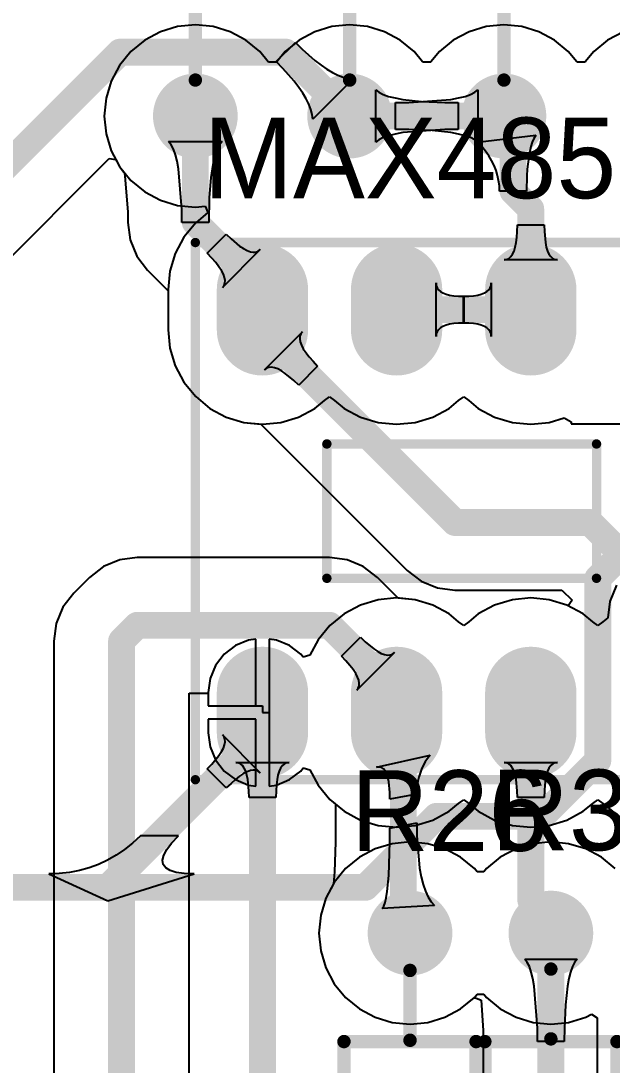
# Model space of a CAD drawing. Header units: millimetres. Extents: x 0 to 140, y 0 to 130.
# Drawn here: x 107.57 to 118.76, y 39.94 to 59.69 of the extents above; entities that cross this region are included whole.
import ezdxf

# ---------------------------------------------------------------- set-up
doc = ezdxf.new("R2010")
doc.units = ezdxf.units.MM
for name, color, linetype in [('BottomLayer', 5, 'Continuous'), ('BottomSolder', 6, 'Continuous'), ('MultiLayer', 9, 'Continuous'), ('PadHoleLayer', 156, 'Continuous'), ('TopLayer', 1, 'Continuous'), ('TopOverlay', 2, 'Continuous'), ('TopSolder', 216, 'Continuous')]:
    doc.layers.add(name, color=color, linetype=linetype)

msp = doc.modelspace()

# ---------------------------------------------------------------- hatches: boundary and pattern name
at = {"layer": 'BottomLayer'}
h = msp.add_hatch(color=5, dxfattribs=at)
edge = h.paths.add_edge_path()
edge.add_arc((110.871, 57.892), 0.7, 0, 360)
h = msp.add_hatch(color=5, dxfattribs=at)
edge = h.paths.add_edge_path()
edge.add_arc((113.792, 57.892), 0.7, 0, 360)
h = msp.add_hatch(color=5, dxfattribs=at)
edge = h.paths.add_edge_path()
edge.add_arc((116.713, 57.892), 0.7, 0, 360)
h = msp.add_hatch(color=5, dxfattribs=at)
edge = h.paths.add_edge_path()
edge.add_arc((112.141, 54.61), 0.762, 0, 180)
edge.add_line((111.379, 54.61), (111.379, 53.848))
edge.add_arc((112.141, 53.848), 0.762, 180, 360)
edge.add_line((112.903, 53.848), (112.903, 54.61))
h = msp.add_hatch(color=5, dxfattribs=at)
edge = h.paths.add_edge_path()
edge.add_arc((114.681, 54.61), 0.762, 0, 180)
edge.add_line((113.919, 54.61), (113.919, 53.848))
edge.add_arc((114.681, 53.848), 0.762, 180, 360)
edge.add_line((115.443, 53.848), (115.443, 54.61))
h = msp.add_hatch(color=5, dxfattribs=at)
edge = h.paths.add_edge_path()
edge.add_arc((117.221, 54.61), 0.762, 0, 180)
edge.add_line((116.459, 54.61), (116.459, 53.848))
edge.add_arc((117.221, 53.848), 0.762, 180, 360)
edge.add_line((117.983, 53.848), (117.983, 54.61))
h = msp.add_hatch(color=5, dxfattribs=at)
edge = h.paths.add_edge_path()
edge.add_arc((112.141, 46.99), 0.762, 0, 180)
edge.add_line((111.379, 46.99), (111.379, 46.228))
edge.add_arc((112.141, 46.228), 0.762, 180, 360)
edge.add_line((112.903, 46.228), (112.903, 46.99))
h = msp.add_hatch(color=5, dxfattribs=at)
edge = h.paths.add_edge_path()
edge.add_arc((114.681, 46.99), 0.762, 0, 180)
edge.add_line((113.919, 46.99), (113.919, 46.228))
edge.add_arc((114.681, 46.228), 0.762, 180, 360)
edge.add_line((115.443, 46.228), (115.443, 46.99))
h = msp.add_hatch(color=5, dxfattribs=at)
edge = h.paths.add_edge_path()
edge.add_arc((117.221, 46.99), 0.762, 0, 180)
edge.add_line((116.459, 46.99), (116.459, 46.228))
edge.add_arc((117.221, 46.228), 0.762, 180, 360)
edge.add_line((117.983, 46.228), (117.983, 46.99))
h = msp.add_hatch(color=5, dxfattribs=at)
edge = h.paths.add_edge_path()
edge.add_arc((114.935, 42.438), 0.7, 0, 360)
h = msp.add_hatch(color=5, dxfattribs=at)
edge = h.paths.add_edge_path()
edge.add_arc((117.602, 42.438), 0.7, 0, 360)
at = {"layer": 'BottomSolder'}
h = msp.add_hatch(color=6, dxfattribs=at)
edge = h.paths.add_edge_path()
edge.add_arc((110.871, 57.892), 0.802, 0, 360)
h = msp.add_hatch(color=6, dxfattribs=at)
edge = h.paths.add_edge_path()
edge.add_arc((113.792, 57.892), 0.802, 0, 360)
h = msp.add_hatch(color=6, dxfattribs=at)
edge = h.paths.add_edge_path()
edge.add_arc((116.713, 57.892), 0.802, 0, 360)
h = msp.add_hatch(color=6, dxfattribs=at)
edge = h.paths.add_edge_path()
edge.add_arc((112.141, 54.61), 0.864, 0, 180)
edge.add_line((111.277, 54.61), (111.277, 53.848))
edge.add_arc((112.141, 53.848), 0.864, 180, 360)
edge.add_line((113.005, 53.848), (113.005, 54.61))
h = msp.add_hatch(color=6, dxfattribs=at)
edge = h.paths.add_edge_path()
edge.add_arc((114.681, 54.61), 0.864, 0, 180)
edge.add_line((113.817, 54.61), (113.817, 53.848))
edge.add_arc((114.681, 53.848), 0.864, 180, 360)
edge.add_line((115.545, 53.848), (115.545, 54.61))
h = msp.add_hatch(color=6, dxfattribs=at)
edge = h.paths.add_edge_path()
edge.add_arc((117.221, 54.61), 0.864, 0, 180)
edge.add_line((116.357, 54.61), (116.357, 53.848))
edge.add_arc((117.221, 53.848), 0.864, 180, 360)
edge.add_line((118.085, 53.848), (118.085, 54.61))
h = msp.add_hatch(color=6, dxfattribs=at)
edge = h.paths.add_edge_path()
edge.add_arc((112.141, 46.99), 0.864, 0, 180)
edge.add_line((111.277, 46.99), (111.277, 46.228))
edge.add_arc((112.141, 46.228), 0.864, 180, 360)
edge.add_line((113.005, 46.228), (113.005, 46.99))
h = msp.add_hatch(color=6, dxfattribs=at)
edge = h.paths.add_edge_path()
edge.add_arc((114.681, 46.99), 0.864, 0, 180)
edge.add_line((113.817, 46.99), (113.817, 46.228))
edge.add_arc((114.681, 46.228), 0.864, 180, 360)
edge.add_line((115.545, 46.228), (115.545, 46.99))
h = msp.add_hatch(color=6, dxfattribs=at)
edge = h.paths.add_edge_path()
edge.add_arc((117.221, 46.99), 0.864, 0, 180)
edge.add_line((116.357, 46.99), (116.357, 46.228))
edge.add_arc((117.221, 46.228), 0.864, 180, 360)
edge.add_line((118.085, 46.228), (118.085, 46.99))
h = msp.add_hatch(color=6, dxfattribs=at)
edge = h.paths.add_edge_path()
edge.add_arc((114.935, 42.438), 0.802, 0, 360)
h = msp.add_hatch(color=6, dxfattribs=at)
edge = h.paths.add_edge_path()
edge.add_arc((117.602, 42.438), 0.802, 0, 360)
at = {"layer": 'MultiLayer'}
h = msp.add_hatch(color=9, dxfattribs=at)
edge = h.paths.add_edge_path()
edge.add_arc((110.871, 57.892), 0.7, 0, 360)
h = msp.add_hatch(color=9, dxfattribs=at)
edge = h.paths.add_edge_path()
edge.add_arc((113.792, 57.892), 0.7, 0, 360)
h = msp.add_hatch(color=9, dxfattribs=at)
edge = h.paths.add_edge_path()
edge.add_arc((116.713, 57.892), 0.7, 0, 360)
h = msp.add_hatch(color=9, dxfattribs=at)
edge = h.paths.add_edge_path()
edge.add_arc((112.141, 54.61), 0.762, 0, 180)
edge.add_line((111.379, 54.61), (111.379, 53.848))
edge.add_arc((112.141, 53.848), 0.762, 180, 360)
edge.add_line((112.903, 53.848), (112.903, 54.61))
h = msp.add_hatch(color=9, dxfattribs=at)
edge = h.paths.add_edge_path()
edge.add_arc((114.681, 54.61), 0.762, 0, 180)
edge.add_line((113.919, 54.61), (113.919, 53.848))
edge.add_arc((114.681, 53.848), 0.762, 180, 360)
edge.add_line((115.443, 53.848), (115.443, 54.61))
h = msp.add_hatch(color=9, dxfattribs=at)
edge = h.paths.add_edge_path()
edge.add_arc((117.221, 54.61), 0.762, 0, 180)
edge.add_line((116.459, 54.61), (116.459, 53.848))
edge.add_arc((117.221, 53.848), 0.762, 180, 360)
edge.add_line((117.983, 53.848), (117.983, 54.61))
h = msp.add_hatch(color=9, dxfattribs=at)
edge = h.paths.add_edge_path()
edge.add_arc((112.141, 46.99), 0.762, 0, 180)
edge.add_line((111.379, 46.99), (111.379, 46.228))
edge.add_arc((112.141, 46.228), 0.762, 180, 360)
edge.add_line((112.903, 46.228), (112.903, 46.99))
h = msp.add_hatch(color=9, dxfattribs=at)
edge = h.paths.add_edge_path()
edge.add_arc((114.681, 46.99), 0.762, 0, 180)
edge.add_line((113.919, 46.99), (113.919, 46.228))
edge.add_arc((114.681, 46.228), 0.762, 180, 360)
edge.add_line((115.443, 46.228), (115.443, 46.99))
h = msp.add_hatch(color=9, dxfattribs=at)
edge = h.paths.add_edge_path()
edge.add_arc((117.221, 46.99), 0.762, 0, 180)
edge.add_line((116.459, 46.99), (116.459, 46.228))
edge.add_arc((117.221, 46.228), 0.762, 180, 360)
edge.add_line((117.983, 46.228), (117.983, 46.99))
h = msp.add_hatch(color=9, dxfattribs=at)
edge = h.paths.add_edge_path()
edge.add_arc((114.935, 42.438), 0.7, 0, 360)
h = msp.add_hatch(color=9, dxfattribs=at)
edge = h.paths.add_edge_path()
edge.add_arc((117.602, 42.438), 0.7, 0, 360)
at = {"layer": 'PadHoleLayer'}
h = msp.add_hatch(color=156, dxfattribs=at)
edge = h.paths.add_edge_path()
edge.add_arc((110.871, 57.892), 0.3, 0, 360)
h = msp.add_hatch(color=156, dxfattribs=at)
edge = h.paths.add_edge_path()
edge.add_arc((113.792, 57.892), 0.3, 0, 360)
h = msp.add_hatch(color=156, dxfattribs=at)
edge = h.paths.add_edge_path()
edge.add_arc((116.713, 57.892), 0.3, 0, 360)
h = msp.add_hatch(color=156, dxfattribs=at)
edge = h.paths.add_edge_path()
edge.add_arc((112.141, 54.229), 0.394, 0, 360)
h = msp.add_hatch(color=156, dxfattribs=at)
edge = h.paths.add_edge_path()
edge.add_arc((114.681, 54.229), 0.394, 0, 360)
h = msp.add_hatch(color=156, dxfattribs=at)
edge = h.paths.add_edge_path()
edge.add_arc((117.221, 54.229), 0.394, 0, 360)
h = msp.add_hatch(color=156, dxfattribs=at)
edge = h.paths.add_edge_path()
edge.add_arc((112.141, 46.609), 0.394, 0, 360)
h = msp.add_hatch(color=156, dxfattribs=at)
edge = h.paths.add_edge_path()
edge.add_arc((114.681, 46.609), 0.394, 0, 360)
h = msp.add_hatch(color=156, dxfattribs=at)
edge = h.paths.add_edge_path()
edge.add_arc((117.221, 46.609), 0.394, 0, 360)
h = msp.add_hatch(color=156, dxfattribs=at)
edge = h.paths.add_edge_path()
edge.add_arc((114.935, 42.438), 0.3, 0, 360)
h = msp.add_hatch(color=156, dxfattribs=at)
edge = h.paths.add_edge_path()
edge.add_arc((117.602, 42.438), 0.3, 0, 360)
at = {"layer": 'TopLayer'}
h = msp.add_hatch(color=1, dxfattribs=at)
edge = h.paths.add_edge_path()
edge.add_arc((110.871, 57.892), 0.7, 0, 360)
h = msp.add_hatch(color=1, dxfattribs=at)
edge = h.paths.add_edge_path()
edge.add_arc((113.792, 57.892), 0.7, 0, 360)
h = msp.add_hatch(color=1, dxfattribs=at)
edge = h.paths.add_edge_path()
edge.add_arc((116.713, 57.892), 0.7, 0, 360)
h = msp.add_hatch(color=1, dxfattribs=at)
edge = h.paths.add_edge_path()
edge.add_arc((112.141, 54.61), 0.762, 0, 180)
edge.add_line((111.379, 54.61), (111.379, 53.848))
edge.add_arc((112.141, 53.848), 0.762, 180, 360)
edge.add_line((112.903, 53.848), (112.903, 54.61))
h = msp.add_hatch(color=1, dxfattribs=at)
edge = h.paths.add_edge_path()
edge.add_arc((114.681, 54.61), 0.762, 0, 180)
edge.add_line((113.919, 54.61), (113.919, 53.848))
edge.add_arc((114.681, 53.848), 0.762, 180, 360)
edge.add_line((115.443, 53.848), (115.443, 54.61))
h = msp.add_hatch(color=1, dxfattribs=at)
edge = h.paths.add_edge_path()
edge.add_arc((117.221, 54.61), 0.762, 0, 180)
edge.add_line((116.459, 54.61), (116.459, 53.848))
edge.add_arc((117.221, 53.848), 0.762, 180, 360)
edge.add_line((117.983, 53.848), (117.983, 54.61))
h = msp.add_hatch(color=1, dxfattribs=at)
edge = h.paths.add_edge_path()
edge.add_arc((112.141, 46.99), 0.762, 0, 180)
edge.add_line((111.379, 46.99), (111.379, 46.228))
edge.add_arc((112.141, 46.228), 0.762, 180, 360)
edge.add_line((112.903, 46.228), (112.903, 46.99))
h = msp.add_hatch(color=1, dxfattribs=at)
edge = h.paths.add_edge_path()
edge.add_arc((114.681, 46.99), 0.762, 0, 180)
edge.add_line((113.919, 46.99), (113.919, 46.228))
edge.add_arc((114.681, 46.228), 0.762, 180, 360)
edge.add_line((115.443, 46.228), (115.443, 46.99))
h = msp.add_hatch(color=1, dxfattribs=at)
edge = h.paths.add_edge_path()
edge.add_arc((117.221, 46.99), 0.762, 0, 180)
edge.add_line((116.459, 46.99), (116.459, 46.228))
edge.add_arc((117.221, 46.228), 0.762, 180, 360)
edge.add_line((117.983, 46.228), (117.983, 46.99))
h = msp.add_hatch(color=1, dxfattribs=at)
edge = h.paths.add_edge_path()
edge.add_arc((114.935, 42.438), 0.7, 0, 360)
h = msp.add_hatch(color=1, dxfattribs=at)
edge = h.paths.add_edge_path()
edge.add_arc((117.602, 42.438), 0.7, 0, 360)
at = {"layer": 'TopSolder'}
h = msp.add_hatch(color=216, dxfattribs=at)
edge = h.paths.add_edge_path()
edge.add_arc((110.871, 57.892), 0.802, 0, 360)
h = msp.add_hatch(color=216, dxfattribs=at)
edge = h.paths.add_edge_path()
edge.add_arc((113.792, 57.892), 0.802, 0, 360)
h = msp.add_hatch(color=216, dxfattribs=at)
edge = h.paths.add_edge_path()
edge.add_arc((116.713, 57.892), 0.802, 0, 360)
h = msp.add_hatch(color=216, dxfattribs=at)
edge = h.paths.add_edge_path()
edge.add_arc((112.141, 54.61), 0.864, 0, 180)
edge.add_line((111.277, 54.61), (111.277, 53.848))
edge.add_arc((112.141, 53.848), 0.864, 180, 360)
edge.add_line((113.005, 53.848), (113.005, 54.61))
h = msp.add_hatch(color=216, dxfattribs=at)
edge = h.paths.add_edge_path()
edge.add_arc((114.681, 54.61), 0.864, 0, 180)
edge.add_line((113.817, 54.61), (113.817, 53.848))
edge.add_arc((114.681, 53.848), 0.864, 180, 360)
edge.add_line((115.545, 53.848), (115.545, 54.61))
h = msp.add_hatch(color=216, dxfattribs=at)
edge = h.paths.add_edge_path()
edge.add_arc((117.221, 54.61), 0.864, 0, 180)
edge.add_line((116.357, 54.61), (116.357, 53.848))
edge.add_arc((117.221, 53.848), 0.864, 180, 360)
edge.add_line((118.085, 53.848), (118.085, 54.61))
h = msp.add_hatch(color=216, dxfattribs=at)
edge = h.paths.add_edge_path()
edge.add_arc((112.141, 46.99), 0.864, 0, 180)
edge.add_line((111.277, 46.99), (111.277, 46.228))
edge.add_arc((112.141, 46.228), 0.864, 180, 360)
edge.add_line((113.005, 46.228), (113.005, 46.99))
h = msp.add_hatch(color=216, dxfattribs=at)
edge = h.paths.add_edge_path()
edge.add_arc((114.681, 46.99), 0.864, 0, 180)
edge.add_line((113.817, 46.99), (113.817, 46.228))
edge.add_arc((114.681, 46.228), 0.864, 180, 360)
edge.add_line((115.545, 46.228), (115.545, 46.99))
h = msp.add_hatch(color=216, dxfattribs=at)
edge = h.paths.add_edge_path()
edge.add_arc((117.221, 46.99), 0.864, 0, 180)
edge.add_line((116.357, 46.99), (116.357, 46.228))
edge.add_arc((117.221, 46.228), 0.864, 180, 360)
edge.add_line((118.085, 46.228), (118.085, 46.99))
h = msp.add_hatch(color=216, dxfattribs=at)
edge = h.paths.add_edge_path()
edge.add_arc((114.935, 42.438), 0.802, 0, 360)
h = msp.add_hatch(color=216, dxfattribs=at)
edge = h.paths.add_edge_path()
edge.add_arc((117.602, 42.438), 0.802, 0, 360)

# ---------------------------------------------------------------- linework, layer by layer
at = {"layer": 'BottomLayer'}
for p, q in [((112.404, 58.92), (112.764, 59.28)), ((112.764, 59.28), (112.892, 59.155)), ((112.892, 59.155), (113.136, 58.943)), ((112.529, 58.792), (112.404, 58.92)), ((113.136, 58.943), (113.251, 58.856)), ((113.251, 58.856), (113.362, 58.781)), ((112.741, 58.548), (112.529, 58.792)), ((113.362, 58.781), (113.469, 58.718)), ((113.469, 58.718), (113.571, 58.667)), ((113.571, 58.667), (113.669, 58.629)), ((112.828, 58.433), (112.741, 58.548)), ((113.852, 58.589), (113.095, 57.832)), ((113.669, 58.629), (113.763, 58.603)), ((113.763, 58.603), (113.852, 58.589)), ((112.903, 58.322), (112.828, 58.433)), ((112.966, 58.215), (112.903, 58.322)), ((114.287, 57.397), (114.287, 58.387)), ((114.287, 58.387), (114.346, 58.341)), ((114.346, 58.341), (114.426, 58.3)), ((114.426, 58.3), (114.528, 58.264)), ((114.528, 58.264), (114.652, 58.233)), ((115.853, 58.233), (115.977, 58.264)), ((115.977, 58.264), (116.079, 58.3)), ((116.079, 58.3), (116.159, 58.341)), ((116.159, 58.341), (116.218, 58.387)), ((116.218, 58.387), (116.218, 57.397)), ((113.017, 58.113), (112.966, 58.215)), ((113.055, 58.015), (113.017, 58.113)), ((114.652, 58.233), (114.797, 58.206)), ((114.661, 58.146), (114.913, 58.148)), ((114.661, 57.638), (114.661, 58.146)), ((114.797, 58.206), (115.151, 58.168)), ((114.913, 58.148), (115.708, 58.206)), ((115.151, 58.168), (115.592, 58.148)), ((115.592, 58.148), (115.844, 58.146)), ((115.708, 58.206), (115.853, 58.233)), ((115.844, 58.146), (115.844, 57.638)), ((113.081, 57.921), (113.055, 58.015)), ((113.095, 57.832), (113.081, 57.921)), ((114.426, 57.484), (114.346, 57.443)), ((114.528, 57.52), (114.426, 57.484)), ((114.652, 57.551), (114.528, 57.52)), ((114.797, 57.578), (114.652, 57.551)), ((114.913, 57.636), (114.661, 57.638)), ((115.592, 57.636), (114.797, 57.578)), ((115.354, 57.616), (114.913, 57.636)), ((115.708, 57.578), (115.354, 57.616)), ((115.844, 57.638), (115.592, 57.636)), ((115.853, 57.551), (115.708, 57.578)), ((115.977, 57.52), (115.853, 57.551)), ((116.079, 57.484), (115.977, 57.52)), ((116.159, 57.443), (116.079, 57.484)), ((116.215, 57.4), (117.314, 57.532)), ((117.314, 57.532), (117.28, 57.469)), ((110.413, 57.345), (110.365, 57.408)), ((110.365, 57.408), (111.377, 57.408)), ((110.456, 57.263), (110.413, 57.345)), ((111.329, 57.345), (111.286, 57.263)), ((111.377, 57.408), (111.329, 57.345)), ((114.346, 57.443), (114.287, 57.397)), ((116.218, 57.397), (116.159, 57.443)), ((116.294, 57.315), (116.215, 57.4)), ((116.364, 57.229), (116.294, 57.315)), ((117.224, 57.314), (117.201, 57.222)), ((117.25, 57.396), (117.224, 57.314)), ((117.28, 57.469), (117.25, 57.396)), ((104.208, 52.053), (109.24, 57.086)), ((109.24, 57.086), (109.366, 57.067)), ((110.494, 57.16), (110.456, 57.263)), ((110.526, 57.037), (110.494, 57.16)), ((111.248, 57.16), (111.216, 57.037)), ((111.286, 57.263), (111.248, 57.16)), ((116.426, 57.14), (116.364, 57.229)), ((116.48, 57.05), (116.426, 57.14)), ((117.182, 57.12), (117.153, 56.889)), ((117.201, 57.222), (117.182, 57.12)), ((109.366, 57.067), (109.437, 56.934)), ((109.437, 56.934), (109.52, 56.833)), ((110.554, 56.894), (110.526, 57.037)), ((110.614, 56.123), (110.554, 56.894)), ((111.188, 56.894), (111.165, 56.732)), ((111.216, 57.037), (111.188, 56.894)), ((116.526, 56.958), (116.48, 57.05)), ((116.563, 56.864), (116.526, 56.958)), ((117.153, 56.889), (117.145, 56.759)), ((109.52, 56.833), (109.527, 56.807)), ((109.527, 56.807), (109.537, 56.756)), ((109.537, 56.756), (109.59, 56.079)), ((111.165, 56.732), (111.135, 56.346)), ((116.592, 56.769), (116.563, 56.864)), ((116.613, 56.671), (116.592, 56.769)), ((117.145, 56.759), (117.138, 56.471)), ((116.626, 56.572), (116.613, 56.671)), ((116.63, 56.471), (116.626, 56.572)), ((111.135, 56.346), (111.125, 55.88)), ((117.138, 56.471), (116.63, 56.471)), ((110.617, 55.88), (110.614, 56.123)), ((109.59, 56.079), (109.59, 55.88)), ((109.59, 55.88), (109.634, 55.548)), ((111.125, 55.88), (110.617, 55.88)), ((116.957, 55.596), (116.964, 55.708)), ((116.964, 55.708), (116.967, 55.834)), ((116.967, 55.834), (117.475, 55.834)), ((117.475, 55.834), (117.478, 55.708)), ((117.478, 55.708), (117.498, 55.497)), ((109.634, 55.548), (109.762, 55.24)), ((111.096, 55.296), (111.455, 55.655)), ((111.455, 55.655), (111.546, 55.568)), ((111.546, 55.568), (111.71, 55.433)), ((116.944, 55.497), (116.957, 55.596)), ((112.101, 55.366), (111.385, 54.65)), ((111.71, 55.433), (111.783, 55.384)), ((111.783, 55.384), (111.85, 55.349)), ((111.85, 55.349), (111.912, 55.326)), ((111.912, 55.326), (111.968, 55.317)), ((111.968, 55.317), (112.018, 55.32)), ((112.018, 55.32), (112.063, 55.336)), ((112.063, 55.336), (112.101, 55.366)), ((116.876, 55.278), (116.904, 55.338)), ((116.904, 55.338), (116.927, 55.411)), ((116.927, 55.411), (116.944, 55.497)), ((117.498, 55.497), (117.515, 55.411)), ((117.515, 55.411), (117.538, 55.338)), ((117.538, 55.338), (117.566, 55.278)), ((109.762, 55.24), (109.965, 54.974)), ((111.183, 55.205), (111.096, 55.296)), ((111.257, 55.12), (111.183, 55.205)), ((111.318, 55.041), (111.257, 55.12)), ((116.715, 55.173), (116.763, 55.179)), ((117.727, 55.173), (116.715, 55.173)), ((116.763, 55.179), (116.806, 55.199)), ((116.806, 55.199), (116.843, 55.232)), ((116.843, 55.232), (116.876, 55.278)), ((117.566, 55.278), (117.599, 55.232)), ((117.599, 55.232), (117.636, 55.199)), ((117.636, 55.199), (117.679, 55.179)), ((117.679, 55.179), (117.727, 55.173)), ((109.965, 54.974), (110.354, 54.585)), ((111.367, 54.968), (111.318, 55.041)), ((111.402, 54.901), (111.367, 54.968)), ((111.425, 54.839), (111.402, 54.901)), ((111.415, 54.688), (111.431, 54.733)), ((111.434, 54.783), (111.425, 54.839)), ((111.431, 54.733), (111.434, 54.783)), ((115.428, 53.721), (115.428, 54.737)), ((115.428, 54.737), (115.433, 54.688)), ((116.469, 54.688), (116.474, 54.737)), ((116.474, 54.737), (116.474, 53.721)), ((110.354, 54.585), (110.354, 53.848)), ((111.385, 54.65), (111.415, 54.688)), ((115.433, 54.688), (115.449, 54.645)), ((115.449, 54.645), (115.475, 54.607)), ((115.475, 54.607), (115.512, 54.574)), ((115.512, 54.574), (115.559, 54.546)), ((115.559, 54.546), (115.617, 54.524)), ((115.617, 54.524), (115.685, 54.506)), ((116.217, 54.506), (116.285, 54.524)), ((116.285, 54.524), (116.343, 54.546)), ((116.343, 54.546), (116.39, 54.574)), ((116.39, 54.574), (116.427, 54.607)), ((116.427, 54.607), (116.453, 54.645)), ((116.453, 54.645), (116.469, 54.688)), ((115.685, 54.506), (115.763, 54.493)), ((115.763, 54.493), (115.852, 54.486)), ((115.852, 54.486), (115.952, 54.483)), ((115.95, 54.483), (116.05, 54.486)), ((115.95, 53.975), (115.95, 54.483)), ((115.952, 54.483), (115.952, 53.975)), ((116.05, 54.486), (116.139, 54.493)), ((116.139, 54.493), (116.217, 54.506)), ((115.617, 53.934), (115.559, 53.912)), ((115.685, 53.952), (115.617, 53.934)), ((115.763, 53.965), (115.685, 53.952)), ((115.852, 53.972), (115.763, 53.965)), ((115.952, 53.975), (115.852, 53.972)), ((116.05, 53.972), (115.95, 53.975)), ((116.139, 53.965), (116.05, 53.972)), ((116.217, 53.952), (116.139, 53.965)), ((116.285, 53.934), (116.217, 53.952)), ((116.343, 53.912), (116.285, 53.934)), ((110.354, 53.848), (110.389, 53.499)), ((112.181, 53.092), (112.897, 53.808)), ((112.851, 53.725), (112.848, 53.675)), ((112.867, 53.77), (112.851, 53.725)), ((112.897, 53.808), (112.867, 53.77)), ((115.433, 53.77), (115.428, 53.721)), ((115.449, 53.813), (115.433, 53.77)), ((115.475, 53.851), (115.449, 53.813)), ((115.512, 53.884), (115.475, 53.851)), ((115.559, 53.912), (115.512, 53.884)), ((116.39, 53.884), (116.343, 53.912)), ((116.427, 53.851), (116.39, 53.884)), ((116.453, 53.813), (116.427, 53.851)), ((116.469, 53.77), (116.453, 53.813)), ((116.474, 53.721), (116.469, 53.77)), ((112.848, 53.675), (112.857, 53.619)), ((112.857, 53.619), (112.88, 53.557)), ((112.88, 53.557), (112.915, 53.49)), ((110.389, 53.499), (110.49, 53.164)), ((112.915, 53.49), (112.964, 53.417)), ((112.964, 53.417), (113.025, 53.338)), ((113.025, 53.338), (113.099, 53.253)), ((110.49, 53.164), (110.655, 52.855)), ((112.264, 53.138), (112.219, 53.122)), ((112.314, 53.141), (112.264, 53.138)), ((112.37, 53.132), (112.314, 53.141)), ((112.432, 53.109), (112.37, 53.132)), ((113.186, 53.162), (112.827, 52.803)), ((113.099, 53.253), (113.186, 53.162)), ((112.219, 53.122), (112.181, 53.092)), ((112.499, 53.074), (112.432, 53.109)), ((112.572, 53.025), (112.499, 53.074)), ((112.736, 52.89), (112.572, 53.025)), ((110.655, 52.855), (110.878, 52.585)), ((112.827, 52.803), (112.736, 52.89)), ((110.878, 52.585), (111.148, 52.362)), ((111.148, 52.362), (111.457, 52.197)), ((111.457, 52.197), (111.792, 52.096)), ((111.792, 52.096), (112.113, 52.064)), ((112.113, 52.064), (114.879, 49.298)), ((109.44, 49.497), (109.131, 49.369)), ((109.772, 49.541), (109.44, 49.497)), ((113.411, 49.541), (109.772, 49.541)), ((113.743, 49.497), (113.411, 49.541)), ((114.051, 49.369), (113.743, 49.497)), ((109.131, 49.369), (108.866, 49.166)), ((114.317, 49.166), (114.051, 49.369)), ((114.879, 49.298), (115.144, 49.095)), ((108.866, 49.166), (108.568, 48.868)), ((114.709, 48.774), (114.317, 49.166)), ((115.144, 49.095), (115.453, 48.967)), ((108.568, 48.868), (108.365, 48.603)), ((115.453, 48.967), (115.785, 48.923)), ((115.785, 48.923), (117.812, 48.923)), ((117.812, 48.923), (118.004, 48.732)), ((108.365, 48.603), (108.237, 48.294)), ((115.03, 48.742), (114.709, 48.774)), ((115.365, 48.641), (115.03, 48.742)), ((115.674, 48.476), (115.365, 48.641)), ((116.537, 48.641), (116.228, 48.476)), ((116.872, 48.742), (116.537, 48.641)), ((117.221, 48.777), (116.872, 48.742)), ((117.57, 48.742), (117.221, 48.777)), ((117.905, 48.641), (117.57, 48.742)), ((117.927, 48.628), (117.905, 48.641)), ((118.004, 48.732), (117.927, 48.628)), ((115.854, 48.327), (115.674, 48.476)), ((116.228, 48.476), (116.048, 48.327)), ((108.237, 48.294), (108.193, 47.962)), ((115.951, 48.258), (115.854, 48.327)), ((116.048, 48.327), (115.951, 48.258)), ((113.636, 47.676), (113.995, 48.035)), ((113.995, 48.035), (114.086, 47.948)), ((108.193, 47.962), (108.193, 25.781)), ((114.086, 47.948), (114.25, 47.813)), ((114.25, 47.813), (114.323, 47.764)), ((113.723, 47.585), (113.636, 47.676)), ((114.641, 47.746), (113.925, 47.03)), ((114.323, 47.764), (114.39, 47.729)), ((114.39, 47.729), (114.452, 47.706)), ((114.452, 47.706), (114.508, 47.697)), ((114.508, 47.697), (114.558, 47.7)), ((114.558, 47.7), (114.603, 47.716)), ((114.603, 47.716), (114.641, 47.746)), ((113.797, 47.5), (113.723, 47.585)), ((113.858, 47.421), (113.797, 47.5)), ((113.907, 47.348), (113.858, 47.421)), ((113.942, 47.281), (113.907, 47.348)), ((113.965, 47.219), (113.942, 47.281)), ((113.974, 47.163), (113.965, 47.219)), ((113.925, 47.03), (113.955, 47.068)), ((113.955, 47.068), (113.971, 47.113)), ((113.971, 47.113), (113.974, 47.163)), ((110.755, 26.312), (110.755, 46.979)), ((110.755, 46.979), (111.116, 46.979)), ((111.116, 46.979), (111.116, 46.736)), ((111.116, 46.736), (112.141, 46.736)), ((112.141, 46.736), (112.141, 46.609)), ((112.014, 46.482), (111.116, 46.482)), ((111.116, 46.482), (111.116, 46.228)), ((112.014, 45.22), (112.014, 46.482)), ((112.141, 46.609), (112.268, 46.609)), ((112.268, 46.609), (112.268, 45.22)), ((111.116, 46.228), (111.151, 45.963)), ((111.151, 45.963), (111.254, 45.716)), ((111.254, 45.716), (111.416, 45.503)), ((111.683, 45.659), (111.635, 45.665)), ((111.635, 45.665), (112.647, 45.665)), ((111.726, 45.639), (111.683, 45.659)), ((111.763, 45.606), (111.726, 45.639)), ((112.556, 45.639), (112.519, 45.606)), ((112.599, 45.659), (112.556, 45.639)), ((112.647, 45.665), (112.599, 45.659)), ((114.301, 45.574), (115.315, 45.804)), ((115.224, 45.676), (115.186, 45.608)), ((115.267, 45.741), (115.224, 45.676)), ((115.315, 45.804), (115.267, 45.741)), ((116.763, 45.659), (116.715, 45.665)), ((116.715, 45.665), (117.727, 45.665)), ((116.806, 45.639), (116.763, 45.659)), ((116.843, 45.606), (116.806, 45.639)), ((117.636, 45.639), (117.599, 45.606)), ((117.679, 45.659), (117.636, 45.639)), ((117.727, 45.665), (117.679, 45.659)), ((111.416, 45.503), (111.629, 45.341)), ((111.796, 45.56), (111.763, 45.606)), ((111.824, 45.5), (111.796, 45.56)), ((111.847, 45.427), (111.824, 45.5)), ((111.864, 45.341), (111.847, 45.427)), ((112.435, 45.427), (112.418, 45.341)), ((112.458, 45.5), (112.435, 45.427)), ((112.486, 45.56), (112.458, 45.5)), ((112.519, 45.606), (112.486, 45.56)), ((112.653, 45.341), (112.866, 45.503)), ((112.866, 45.503), (112.911, 45.562)), ((112.911, 45.562), (113.041, 45.524)), ((113.041, 45.524), (113.195, 45.235)), ((114.349, 45.578), (114.301, 45.574)), ((114.392, 45.568), (114.349, 45.578)), ((114.43, 45.544), (114.392, 45.568)), ((114.463, 45.505), (114.43, 45.544)), ((114.491, 45.452), (114.463, 45.505)), ((114.514, 45.384), (114.491, 45.452)), ((115.125, 45.465), (115.102, 45.389)), ((115.153, 45.538), (115.125, 45.465)), ((115.186, 45.608), (115.153, 45.538)), ((116.876, 45.56), (116.843, 45.606)), ((116.904, 45.5), (116.876, 45.56)), ((116.927, 45.427), (116.904, 45.5)), ((116.944, 45.341), (116.927, 45.427)), ((117.515, 45.427), (117.498, 45.341)), ((117.538, 45.5), (117.515, 45.427)), ((117.566, 45.56), (117.538, 45.5)), ((117.599, 45.606), (117.566, 45.56)), ((111.629, 45.341), (111.876, 45.238)), ((111.884, 45.13), (111.864, 45.341)), ((111.876, 45.238), (112.014, 45.22)), ((112.268, 45.22), (112.406, 45.238)), ((112.405, 45.242), (112.398, 45.13)), ((112.418, 45.341), (112.405, 45.242)), ((112.406, 45.238), (112.653, 45.341)), ((113.195, 45.235), (113.418, 44.965)), ((114.531, 45.302), (114.514, 45.384)), ((114.551, 45.095), (114.531, 45.302)), ((115.072, 45.231), (115.065, 45.148)), ((115.085, 45.312), (115.072, 45.231)), ((115.102, 45.389), (115.085, 45.312)), ((116.964, 45.13), (116.944, 45.341)), ((117.485, 45.242), (117.478, 45.13)), ((117.498, 45.341), (117.485, 45.242)), ((111.887, 45.004), (111.884, 45.13)), ((112.398, 45.13), (112.395, 45.004)), ((114.554, 44.97), (114.551, 45.095)), ((115.062, 45.063), (114.554, 44.97)), ((115.065, 45.148), (115.062, 45.063)), ((116.967, 45.004), (116.964, 45.13)), ((117.478, 45.13), (117.475, 45.004)), ((112.395, 45.004), (111.887, 45.004)), ((113.418, 44.965), (113.527, 44.875)), ((113.527, 44.875), (113.527, 44.16)), ((117.475, 45.004), (116.967, 45.004)), ((114.554, 44.425), (115.062, 44.526)), ((115.062, 44.526), (115.065, 44.283)), ((114.553, 44.165), (114.554, 44.425)), ((115.065, 44.283), (115.116, 43.669)), ((113.527, 44.16), (113.508, 43.594)), ((114.531, 43.528), (114.553, 44.165)), ((115.116, 43.669), (115.147, 43.503)), ((113.508, 43.594), (113.486, 43.368)), ((114.502, 43.223), (114.531, 43.528)), ((115.147, 43.503), (115.184, 43.356)), ((113.486, 43.368), (113.342, 43.098)), ((115.184, 43.356), (115.228, 43.228)), ((113.342, 43.098), (113.244, 42.774)), ((114.462, 43.014), (114.483, 43.107)), ((114.483, 43.107), (114.502, 43.223)), ((115.228, 43.228), (115.279, 43.12)), ((115.279, 43.12), (115.336, 43.031)), ((115.4, 42.961), (114.41, 42.901)), ((114.41, 42.901), (114.437, 42.945)), ((114.437, 42.945), (114.462, 43.014)), ((115.336, 43.031), (115.4, 42.961)), ((113.244, 42.774), (113.211, 42.438)), ((113.211, 42.438), (113.244, 42.102)), ((113.244, 42.102), (113.342, 41.778)), ((113.342, 41.778), (113.501, 41.48)), ((113.501, 41.48), (113.716, 41.219)), ((116.154, 41.219), (116.205, 41.281)), ((116.205, 41.281), (116.332, 41.281)), ((116.332, 41.281), (116.383, 41.219)), ((113.716, 41.219), (113.977, 41.004)), ((115.893, 41.004), (116.154, 41.219)), ((116.383, 41.219), (116.644, 41.004)), ((113.977, 41.004), (114.275, 40.845)), ((115.595, 40.845), (115.893, 41.004)), ((116.644, 41.004), (116.942, 40.845)), ((118.262, 40.845), (118.371, 40.903)), ((118.371, 40.903), (118.48, 40.838)), ((114.275, 40.845), (114.599, 40.747)), ((114.599, 40.747), (114.935, 40.714)), ((114.935, 40.714), (115.271, 40.747)), ((115.271, 40.747), (115.595, 40.845)), ((116.942, 40.845), (117.266, 40.747)), ((117.266, 40.747), (117.602, 40.714)), ((117.602, 40.714), (117.938, 40.747)), ((117.938, 40.747), (118.262, 40.845)), ((118.48, 40.838), (118.48, 33.219))]:
    msp.add_line(p, q, dxfattribs=at)
at = {"layer": 'BottomLayer', "const_width": 0.508}
for points in [[(103.302, 52.959), (109.443, 59.1)], [(109.443, 59.1), (112.584, 59.1)], [(112.584, 59.1), (113.792, 57.892)], [(110.871, 55.88), (110.871, 57.892)], [(113.792, 57.892), (116.713, 57.892)], [(116.713, 57.892), (116.884, 57.721)], [(116.884, 56.471), (116.884, 57.721)], [(116.884, 56.471), (117.221, 56.134)], [(117.221, 54.229), (117.221, 56.134)], [(110.871, 55.88), (112.141, 54.61)], [(112.141, 54.229), (112.141, 54.61)], [(112.141, 53.848), (112.141, 54.229)], [(114.681, 54.229), (117.221, 54.229)], [(112.141, 53.848), (115.785, 50.204)], [(115.785, 50.204), (118.343, 50.204)], [(118.343, 50.204), (121.031, 47.516)], [(109.474, 47.962), (109.772, 48.26)], [(109.772, 48.26), (113.411, 48.26)], [(113.411, 48.26), (114.681, 46.99)], [(109.474, 25.781), (109.474, 47.962)], [(114.681, 46.609), (114.681, 46.99)], [(112.141, 37.699), (112.141, 46.609)], [(114.681, 46.609), (114.808, 46.482)], [(117.221, 43.06), (117.221, 46.609)], [(114.808, 42.565), (114.808, 46.482)], [(117.221, 43.06), (117.602, 42.679)], [(117.602, 42.438), (117.602, 42.679)], [(114.808, 42.565), (114.935, 42.438)]]:
    msp.add_lwpolyline(points, dxfattribs=at)
at = {"layer": 'BottomLayer', "const_width": 0.254}
for points in [[(109.316, 59.1, 1), (109.57, 59.1, 1)], [(109.316, 59.1, 1), (109.57, 59.1, 1)], [(112.457, 59.1, 1), (112.711, 59.1, 1)], [(112.457, 59.1, 1), (112.711, 59.1, 1)], [(110.744, 57.892, 1), (110.998, 57.892, 1)], [(113.665, 57.892, 1), (113.919, 57.892, 1)], [(113.665, 57.892, 1), (113.919, 57.892, 1)], [(116.586, 57.892, 1), (116.84, 57.892, 1)], [(116.586, 57.892, 1), (116.84, 57.892, 1)], [(116.757, 57.721, 1), (117.011, 57.721, 1)], [(116.757, 57.721, 1), (117.011, 57.721, 1)], [(116.757, 56.471, 1), (117.011, 56.471, 1)], [(116.757, 56.471, 1), (117.011, 56.471, 1)], [(117.094, 56.134, 1), (117.348, 56.134, 1)], [(117.094, 56.134, 1), (117.348, 56.134, 1)], [(110.744, 55.88, 1), (110.998, 55.88, 1)], [(110.744, 55.88, 1), (110.998, 55.88, 1)], [(112.014, 54.61, 1), (112.268, 54.61, 1)], [(112.014, 54.61, 1), (112.268, 54.61, 1)], [(112.014, 54.229, 1), (112.268, 54.229, 1)], [(112.014, 54.229, 1), (112.268, 54.229, 1)], [(114.554, 54.229, 1), (114.808, 54.229, 1)], [(117.094, 54.229, 1), (117.348, 54.229, 1)], [(117.094, 54.229, 1), (117.348, 54.229, 1)], [(112.014, 53.848, 1), (112.268, 53.848, 1)], [(112.014, 53.848, 1), (112.268, 53.848, 1)], [(115.658, 50.204, 1), (115.912, 50.204, 1)], [(115.658, 50.204, 1), (115.912, 50.204, 1)], [(118.216, 50.204, 1), (118.47, 50.204, 1)], [(118.216, 50.204, 1), (118.47, 50.204, 1)], [(109.645, 48.26, 1), (109.899, 48.26, 1)], [(109.645, 48.26, 1), (109.899, 48.26, 1)], [(113.284, 48.26, 1), (113.538, 48.26, 1)], [(113.284, 48.26, 1), (113.538, 48.26, 1)], [(109.347, 47.962, 1), (109.601, 47.962, 1)], [(109.347, 47.962, 1), (109.601, 47.962, 1)], [(114.554, 46.99, 1), (114.808, 46.99, 1)], [(114.554, 46.99, 1), (114.808, 46.99, 1)], [(112.014, 46.609, 1), (112.268, 46.609, 1)], [(114.554, 46.609, 1), (114.808, 46.609, 1)], [(114.554, 46.609, 1), (114.808, 46.609, 1)], [(117.094, 46.609, 1), (117.348, 46.609, 1)], [(114.681, 46.482, 1), (114.935, 46.482, 1)], [(114.681, 46.482, 1), (114.935, 46.482, 1)], [(117.094, 43.06, 1), (117.348, 43.06, 1)], [(117.094, 43.06, 1), (117.348, 43.06, 1)], [(117.475, 42.679, 1), (117.729, 42.679, 1)], [(117.475, 42.679, 1), (117.729, 42.679, 1)], [(114.681, 42.565, 1), (114.935, 42.565, 1)], [(114.681, 42.565, 1), (114.935, 42.565, 1)], [(114.808, 42.438, 1), (115.062, 42.438, 1)], [(117.475, 42.438, 1), (117.729, 42.438, 1)]]:
    msp.add_lwpolyline(points, format="xyb", close=True, dxfattribs=at)
at = {"layer": 'TopLayer'}
for p, q in [((110.211, 59.485), (109.913, 59.326)), ((110.535, 59.583), (110.211, 59.485)), ((110.871, 59.616), (110.535, 59.583)), ((111.207, 59.583), (110.871, 59.616)), ((111.531, 59.485), (111.207, 59.583)), ((111.829, 59.326), (111.531, 59.485)), ((113.132, 59.485), (112.834, 59.326)), ((113.456, 59.583), (113.132, 59.485)), ((113.792, 59.616), (113.456, 59.583)), ((114.128, 59.583), (113.792, 59.616)), ((114.452, 59.485), (114.128, 59.583)), ((114.75, 59.326), (114.452, 59.485)), ((116.053, 59.485), (115.755, 59.326)), ((116.377, 59.583), (116.053, 59.485)), ((116.713, 59.616), (116.377, 59.583)), ((117.049, 59.583), (116.713, 59.616)), ((117.373, 59.485), (117.049, 59.583)), ((117.671, 59.326), (117.373, 59.485)), ((118.974, 59.485), (118.676, 59.326)), ((109.913, 59.326), (109.652, 59.111)), ((112.09, 59.111), (111.829, 59.326)), ((112.834, 59.326), (112.573, 59.111)), ((115.011, 59.111), (114.75, 59.326)), ((115.755, 59.326), (115.494, 59.111)), ((117.932, 59.111), (117.671, 59.326)), ((118.676, 59.326), (118.415, 59.111)), ((109.652, 59.111), (109.437, 58.85)), ((112.252, 58.914), (112.09, 59.111)), ((112.573, 59.111), (112.411, 58.914)), ((115.173, 58.914), (115.011, 59.111)), ((115.494, 59.111), (115.332, 58.914)), ((118.094, 58.914), (117.932, 59.111)), ((118.415, 59.111), (118.253, 58.914)), ((112.257, 58.911), (112.252, 58.914)), ((112.406, 58.911), (112.257, 58.911)), ((112.411, 58.914), (112.406, 58.911)), ((115.178, 58.911), (115.173, 58.914)), ((115.327, 58.911), (115.178, 58.911)), ((115.332, 58.914), (115.327, 58.911)), ((118.099, 58.911), (118.094, 58.914)), ((118.248, 58.911), (118.099, 58.911)), ((118.253, 58.914), (118.248, 58.911)), ((109.437, 58.85), (109.278, 58.552)), ((109.278, 58.552), (109.18, 58.228)), ((109.18, 58.228), (109.147, 57.892)), ((109.147, 57.892), (109.18, 57.556)), ((109.18, 57.556), (109.278, 57.232)), ((109.278, 57.232), (109.437, 56.934)), ((109.437, 56.934), (109.652, 56.673)), ((109.652, 56.673), (109.913, 56.458)), ((109.913, 56.458), (110.211, 56.299)), ((110.211, 56.299), (110.535, 56.201)), ((110.535, 56.201), (110.871, 56.168)), ((110.871, 56.168), (111.059, 56.186)), ((111.059, 56.186), (111.11, 56.064)), ((111.11, 56.064), (110.878, 55.873)), ((110.878, 55.873), (110.655, 55.603)), ((110.655, 55.603), (110.49, 55.294)), ((110.49, 55.294), (110.389, 54.959)), ((110.389, 54.959), (110.354, 54.61)), ((110.354, 54.61), (110.354, 53.848)), ((110.354, 53.848), (110.389, 53.499)), ((110.389, 53.499), (110.49, 53.164)), ((110.49, 53.164), (110.655, 52.855)), ((110.655, 52.855), (110.878, 52.585)), ((110.878, 52.585), (111.148, 52.362)), ((113.314, 52.511), (113.411, 52.58)), ((113.411, 52.58), (113.508, 52.511)), ((115.854, 52.511), (115.951, 52.58)), ((115.951, 52.58), (116.048, 52.511)), ((111.148, 52.362), (111.457, 52.197)), ((112.825, 52.197), (113.134, 52.362)), ((113.134, 52.362), (113.314, 52.511)), ((113.508, 52.511), (113.688, 52.362)), ((113.688, 52.362), (113.997, 52.197)), ((115.365, 52.197), (115.674, 52.362)), ((115.674, 52.362), (115.854, 52.511)), ((116.048, 52.511), (116.228, 52.362)), ((116.228, 52.362), (116.537, 52.197)), ((111.457, 52.197), (111.792, 52.096)), ((112.49, 52.096), (112.825, 52.197)), ((113.997, 52.197), (114.332, 52.096)), ((115.03, 52.096), (115.365, 52.197)), ((116.537, 52.197), (116.872, 52.096)), ((117.57, 52.096), (117.856, 52.183)), ((117.856, 52.183), (117.983, 52.11)), ((111.792, 52.096), (112.141, 52.061)), ((112.141, 52.061), (112.49, 52.096)), ((114.332, 52.096), (114.681, 52.061)), ((114.681, 52.061), (115.03, 52.096)), ((116.872, 52.096), (117.221, 52.061)), ((117.221, 52.061), (117.57, 52.096)), ((117.983, 52.11), (117.983, 52.07)), ((117.983, 52.07), (121.539, 52.07)), ((118.846, 49.02), (118.718, 48.711)), ((113.997, 48.641), (113.688, 48.476)), ((114.332, 48.742), (113.997, 48.641)), ((114.681, 48.777), (114.332, 48.742)), ((115.03, 48.742), (114.681, 48.777)), ((115.365, 48.641), (115.03, 48.742)), ((115.674, 48.476), (115.365, 48.641)), ((116.537, 48.641), (116.228, 48.476)), ((116.872, 48.742), (116.537, 48.641)), ((117.221, 48.777), (116.872, 48.742)), ((117.57, 48.742), (117.221, 48.777)), ((117.905, 48.641), (117.57, 48.742)), ((118.214, 48.476), (117.905, 48.641)), ((118.718, 48.711), (118.677, 48.401)), ((113.688, 48.476), (113.418, 48.253)), ((115.854, 48.327), (115.674, 48.476)), ((116.228, 48.476), (116.048, 48.327)), ((118.394, 48.327), (118.214, 48.476)), ((118.677, 48.401), (118.588, 48.327)), ((113.418, 48.253), (113.195, 47.983)), ((115.951, 48.258), (115.854, 48.327)), ((116.048, 48.327), (115.951, 48.258)), ((118.491, 48.258), (118.394, 48.327)), ((118.588, 48.327), (118.491, 48.258)), ((112.014, 47.998), (111.876, 47.98)), ((112.014, 46.736), (112.014, 47.998)), ((112.406, 47.98), (112.268, 47.998)), ((112.268, 47.998), (112.268, 46.609)), ((111.629, 47.877), (111.416, 47.715)), ((111.876, 47.98), (111.629, 47.877)), ((112.653, 47.877), (112.406, 47.98)), ((112.866, 47.715), (112.653, 47.877)), ((113.195, 47.983), (113.041, 47.694)), ((111.416, 47.715), (111.254, 47.502)), ((112.911, 47.656), (112.866, 47.715)), ((113.041, 47.694), (112.911, 47.656)), ((111.254, 47.502), (111.151, 47.255)), ((111.151, 47.255), (111.116, 46.99)), ((111.116, 46.99), (111.116, 46.736)), ((111.116, 46.736), (112.014, 46.736)), ((112.014, 46.482), (111.116, 46.482)), ((111.116, 46.482), (111.116, 46.228)), ((112.014, 45.22), (112.014, 46.482)), ((112.268, 46.609), (112.268, 45.22)), ((111.116, 46.228), (111.151, 45.963)), ((111.415, 46.15), (111.385, 46.188)), ((111.385, 46.188), (112.101, 45.472)), ((111.431, 46.105), (111.415, 46.15)), ((111.425, 45.999), (111.434, 46.055)), ((111.434, 46.055), (111.431, 46.105)), ((111.151, 45.963), (111.254, 45.716)), ((111.318, 45.797), (111.367, 45.87)), ((111.367, 45.87), (111.402, 45.937)), ((111.402, 45.937), (111.425, 45.999)), ((111.096, 45.542), (111.183, 45.633)), ((111.183, 45.633), (111.318, 45.797)), ((111.254, 45.716), (111.416, 45.503)), ((111.455, 45.183), (111.096, 45.542)), ((111.416, 45.503), (111.629, 45.341)), ((111.783, 45.454), (111.71, 45.405)), ((111.85, 45.489), (111.783, 45.454)), ((111.912, 45.512), (111.85, 45.489)), ((111.968, 45.521), (111.912, 45.512)), ((112.018, 45.518), (111.968, 45.521)), ((112.063, 45.502), (112.018, 45.518)), ((112.101, 45.472), (112.063, 45.502)), ((112.653, 45.341), (112.866, 45.503)), ((112.866, 45.503), (112.911, 45.562)), ((112.911, 45.562), (113.041, 45.524)), ((113.041, 45.524), (113.195, 45.235)), ((111.546, 45.27), (111.455, 45.183)), ((111.631, 45.344), (111.546, 45.27)), ((111.629, 45.341), (111.876, 45.238)), ((111.71, 45.405), (111.631, 45.344)), ((111.876, 45.238), (112.014, 45.22)), ((112.268, 45.22), (112.406, 45.238)), ((112.406, 45.238), (112.653, 45.341)), ((113.195, 45.235), (113.418, 44.965)), ((113.418, 44.965), (113.688, 44.742)), ((115.674, 44.742), (115.854, 44.891)), ((115.854, 44.891), (115.951, 44.96)), ((115.951, 44.96), (116.048, 44.891)), ((116.048, 44.891), (116.228, 44.742)), ((118.214, 44.742), (118.394, 44.891)), ((118.394, 44.891), (118.491, 44.96)), ((118.491, 44.96), (118.588, 44.891)), ((118.588, 44.891), (118.768, 44.742)), ((113.688, 44.742), (113.997, 44.577)), ((115.365, 44.577), (115.674, 44.742)), ((116.228, 44.742), (116.537, 44.577)), ((117.905, 44.577), (118.214, 44.742)), ((113.997, 44.577), (114.332, 44.476)), ((114.332, 44.476), (114.681, 44.441)), ((114.681, 44.441), (115.03, 44.476)), ((115.03, 44.476), (115.365, 44.577)), ((116.537, 44.577), (116.872, 44.476)), ((116.872, 44.476), (117.221, 44.441)), ((117.221, 44.441), (117.57, 44.476)), ((117.57, 44.476), (117.905, 44.577)), ((109.83, 44.276), (109.684, 44.14)), ((110.549, 44.276), (109.83, 44.276)), ((110.422, 44.14), (110.549, 44.276)), ((109.684, 44.14), (109.531, 44.018)), ((110.331, 44.018), (110.422, 44.14)), ((114.599, 44.129), (114.275, 44.031)), ((114.935, 44.162), (114.599, 44.129)), ((115.271, 44.129), (114.935, 44.162)), ((115.595, 44.031), (115.271, 44.129)), ((117.266, 44.129), (116.942, 44.031)), ((117.602, 44.162), (117.266, 44.129)), ((117.938, 44.129), (117.602, 44.162)), ((118.262, 44.031), (117.938, 44.129)), ((109.372, 43.91), (109.208, 43.817)), ((109.531, 44.018), (109.372, 43.91)), ((110.251, 43.817), (110.274, 43.91)), ((110.274, 43.91), (110.331, 44.018)), ((113.977, 43.872), (113.716, 43.657)), ((114.275, 44.031), (113.977, 43.872)), ((115.893, 43.872), (115.595, 44.031)), ((116.154, 43.657), (115.893, 43.872)), ((116.644, 43.872), (116.383, 43.657)), ((116.942, 44.031), (116.644, 43.872)), ((118.56, 43.872), (118.262, 44.031)), ((118.821, 43.657), (118.56, 43.872)), ((108.861, 43.673), (108.679, 43.623)), ((109.037, 43.738), (108.861, 43.673)), ((109.208, 43.817), (109.037, 43.738)), ((110.264, 43.738), (110.251, 43.817)), ((110.311, 43.673), (110.264, 43.738)), ((110.393, 43.623), (110.311, 43.673)), ((113.716, 43.657), (113.501, 43.396)), ((116.205, 43.595), (116.154, 43.657)), ((116.383, 43.657), (116.332, 43.595)), ((108.296, 43.565), (108.096, 43.558)), ((108.096, 43.558), (109.217, 43.05)), ((108.49, 43.587), (108.296, 43.565)), ((108.679, 43.623), (108.49, 43.587)), ((109.217, 43.05), (110.846, 43.558)), ((110.509, 43.587), (110.393, 43.623)), ((110.66, 43.565), (110.509, 43.587)), ((110.846, 43.558), (110.66, 43.565)), ((116.332, 43.595), (116.205, 43.595)), ((113.501, 43.396), (113.342, 43.098)), ((113.342, 43.098), (113.244, 42.774)), ((109.217, 43.05), (109.217, 43.05)), ((109.217, 43.05), (109.217, 43.05)), ((109.217, 43.05), (109.217, 43.05)), ((109.217, 43.05), (109.217, 43.05)), ((109.217, 43.05), (109.217, 43.05)), ((109.217, 43.05), (109.217, 43.05)), ((109.217, 43.05), (109.217, 43.05)), ((109.217, 43.05), (109.217, 43.05)), ((109.217, 43.05), (109.217, 43.05)), ((109.217, 43.05), (109.217, 43.05)), ((113.244, 42.774), (113.211, 42.438)), ((113.211, 42.438), (113.244, 42.102)), ((113.244, 42.102), (113.342, 41.778)), ((117.153, 41.884), (117.107, 41.943)), ((117.107, 41.943), (118.097, 41.943)), ((117.194, 41.804), (117.153, 41.884)), ((118.051, 41.884), (118.01, 41.804)), ((118.097, 41.943), (118.051, 41.884)), ((113.342, 41.778), (113.501, 41.48)), ((117.23, 41.702), (117.194, 41.804)), ((117.261, 41.578), (117.23, 41.702)), ((117.974, 41.702), (117.943, 41.578)), ((118.01, 41.804), (117.974, 41.702)), ((113.501, 41.48), (113.716, 41.219)), ((117.288, 41.433), (117.261, 41.578)), ((117.943, 41.578), (117.916, 41.433)), ((117.346, 40.638), (117.288, 41.433)), ((117.916, 41.433), (117.878, 41.079)), ((113.716, 41.219), (113.977, 41.004)), ((115.893, 41.004), (116.149, 41.214)), ((116.149, 41.214), (116.173, 41.212)), ((116.173, 41.212), (116.279, 41.171)), ((116.279, 41.171), (116.321, 40.598)), ((113.977, 41.004), (114.275, 40.845)), ((115.595, 40.845), (115.893, 41.004)), ((117.878, 41.079), (117.858, 40.638)), ((114.275, 40.845), (114.599, 40.747)), ((114.599, 40.747), (114.935, 40.714)), ((114.935, 40.714), (115.271, 40.747)), ((115.271, 40.747), (115.595, 40.845)), ((116.321, 40.598), (116.321, 37.571)), ((117.348, 40.386), (117.346, 40.638)), ((117.858, 40.638), (117.856, 40.386)), ((117.856, 40.386), (117.348, 40.386))]:
    msp.add_line(p, q, dxfattribs=at)
at = {"layer": 'TopLayer', "const_width": 0.508}
for points in [[(118.491, 49.149), (120.841, 51.499)], [(118.491, 45.702), (118.491, 49.149)], [(112.141, 46.228), (112.141, 46.609)], [(109.217, 43.304), (112.141, 46.228)], [(117.435, 44.646), (118.491, 45.702)], [(114.093, 43.304), (115.434, 44.646)], [(115.434, 44.646), (117.435, 44.646)], [(103.476, 43.304), (109.217, 43.304)], [(109.217, 43.304), (114.093, 43.304)], [(117.602, 37.571), (117.602, 42.438)]]:
    msp.add_lwpolyline(points, dxfattribs=at)
at = {"layer": 'TopLayer', "const_width": 0.254}
for points in [[(118.364, 49.149, 1), (118.618, 49.149, 1)], [(118.364, 49.149, 1), (118.618, 49.149, 1)], [(112.014, 46.609, 1), (112.268, 46.609, 1)], [(112.014, 46.228, 1), (112.268, 46.228, 1)], [(112.014, 46.228, 1), (112.268, 46.228, 1)], [(118.364, 45.702, 1), (118.618, 45.702, 1)], [(118.364, 45.702, 1), (118.618, 45.702, 1)], [(115.307, 44.646, 1), (115.561, 44.646, 1)], [(115.307, 44.646, 1), (115.561, 44.646, 1)], [(117.308, 44.646, 1), (117.562, 44.646, 1)], [(117.308, 44.646, 1), (117.562, 44.646, 1)], [(109.09, 43.304, 1), (109.344, 43.304, 1)], [(109.09, 43.304, 1), (109.344, 43.304, 1)], [(109.09, 43.304, 1), (109.344, 43.304, 1)], [(113.966, 43.304, 1), (114.22, 43.304, 1)], [(113.966, 43.304, 1), (114.22, 43.304, 1)], [(117.475, 42.438, 1), (117.729, 42.438, 1)]]:
    msp.add_lwpolyline(points, format="xyb", close=True, dxfattribs=at)
at = {"layer": 'TopOverlay'}
for points, const_width in [([(110.871, 58.572), (110.871, 59.893)], 0.254), ([(113.792, 58.572), (113.792, 59.893)], 0.254), ([(116.713, 58.572), (116.713, 59.893)], 0.254), ([(110.871, 45.339), (110.871, 55.499)], 0.178), ([(110.871, 55.499), (121.031, 55.499)], 0.178), ([(113.36, 51.689), (118.466, 51.689)], 0.178), ([(113.36, 49.149), (113.36, 51.689)], 0.178), ([(118.466, 49.149), (118.466, 51.689)], 0.178), ([(113.36, 49.149), (118.466, 49.149)], 0.178), ([(110.871, 45.339), (121.031, 45.339)], 0.178), ([(117.602, 40.437), (117.602, 41.758)], 0.254), ([(114.935, 40.411), (114.935, 41.732)], 0.254), ([(113.685, 40.386), (116.185, 40.386)], 0.254), ([(113.685, 34.29), (113.685, 40.386)], 0.254), ([(116.185, 34.29), (116.185, 40.386)], 0.254), ([(116.352, 34.29), (116.352, 40.386)], 0.254), ([(116.352, 40.386), (118.852, 40.386)], 0.254), ([(118.852, 34.29), (118.852, 40.386)], 0.254)]:
    msp.add_lwpolyline(points, dxfattribs=dict(at, const_width=const_width))
for points, const_width in [([(110.808, 58.572, 1), (110.934, 58.572, 1)], 0.127), ([(113.728, 58.572, 1), (113.856, 58.572, 1)], 0.127), ([(116.65, 58.572, 1), (116.776, 58.572, 1)], 0.127), ([(110.827, 55.499, 1), (110.915, 55.499, 1)], 0.0889), ([(110.827, 55.499, 1), (110.915, 55.499, 1)], 0.0889), ([(113.316, 51.689, 1), (113.405, 51.689, 1)], 0.0889), ([(113.316, 51.689, 1), (113.405, 51.689, 1)], 0.0889), ([(118.421, 51.689, 1), (118.51, 51.689, 1)], 0.0889), ([(118.421, 51.689, 1), (118.51, 51.689, 1)], 0.0889), ([(113.316, 49.149, 1), (113.405, 49.149, 1)], 0.0889), ([(113.316, 49.149, 1), (113.405, 49.149, 1)], 0.0889), ([(118.421, 49.149, 1), (118.51, 49.149, 1)], 0.0889), ([(118.421, 49.149, 1), (118.51, 49.149, 1)], 0.0889), ([(110.827, 45.339, 1), (110.915, 45.339, 1)], 0.0889), ([(110.827, 45.339, 1), (110.915, 45.339, 1)], 0.0889), ([(117.538, 41.758, 1), (117.665, 41.758, 1)], 0.127), ([(114.871, 41.732, 1), (114.999, 41.732, 1)], 0.127), ([(113.621, 40.386, 1), (113.748, 40.386, 1)], 0.127), ([(113.621, 40.386, 1), (113.748, 40.386, 1)], 0.127), ([(114.871, 40.411, 1), (114.999, 40.411, 1)], 0.127), ([(116.122, 40.386, 1), (116.249, 40.386, 1)], 0.127), ([(116.122, 40.386, 1), (116.249, 40.386, 1)], 0.127), ([(116.288, 40.386, 1), (116.415, 40.386, 1)], 0.127), ([(116.288, 40.386, 1), (116.415, 40.386, 1)], 0.127), ([(117.538, 40.437, 1), (117.665, 40.437, 1)], 0.127), ([(118.789, 40.386, 1), (118.916, 40.386, 1)], 0.127), ([(118.789, 40.386, 1), (118.916, 40.386, 1)], 0.127)]:
    msp.add_lwpolyline(points, format="xyb", close=True, dxfattribs=dict(at, const_width=const_width))

# ---------------------------------------------------------------- texts
for s, p in [('MAX485', (111.023, 56.337)), ('R26', (113.817, 43.993)), ('R30', (116.472, 44.005))]:
    msp.add_text(s, height=1.524, dxfattribs=at).set_placement(p)

doc.saveas('drawing.dxf')
